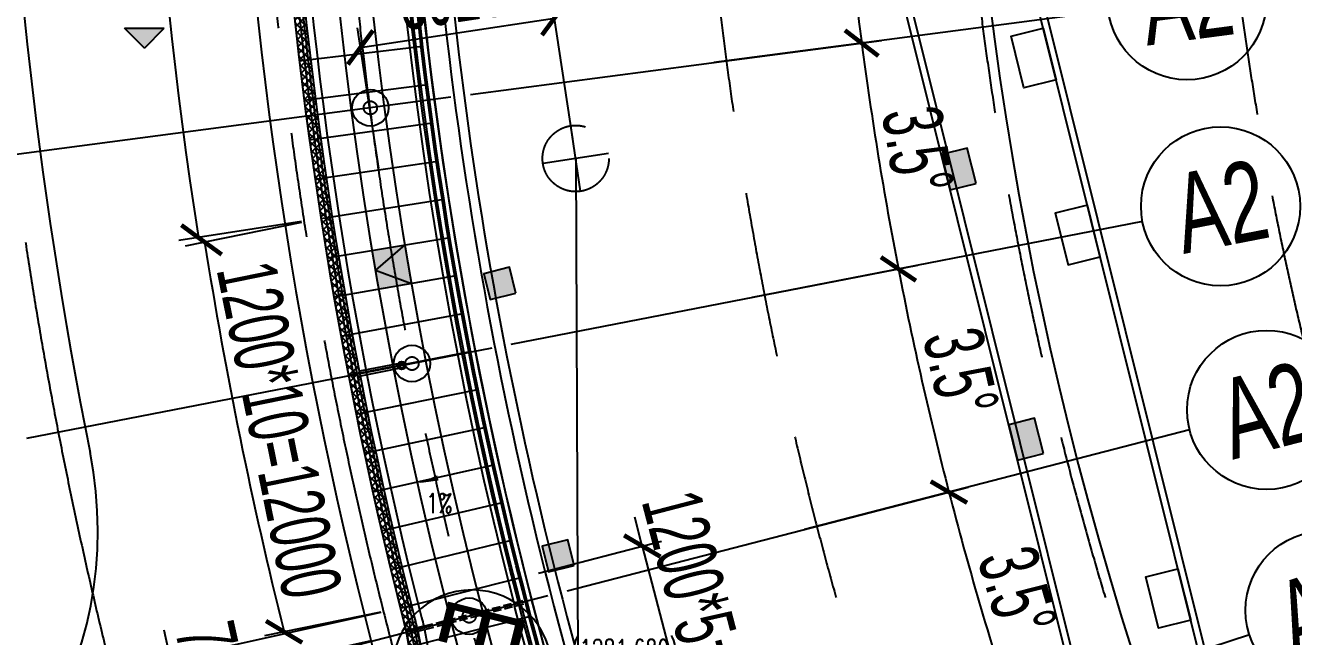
# Model space of a CAD drawing. Extents: x 1962160 to 37842216, y -162679 to 2997677.
# Drawn here: x 37476393 to 37514656, y 2724227 to 2742666 of the extents above; entities that cross this region are included whole.
import ezdxf
from ezdxf.enums import TextEntityAlignment as Align

# ---------------------------------------------------------------- set-up
doc = ezdxf.new("R2010")
doc.units = 0
doc.header["$LTSCALE"] = 1000
for name, pattern in [('__DASH', [0.35, 0.25, -0.1]), ('CENTER', [2, 1.25, -0.25, 0.25, -0.25]), ('CENTER2', [28.575000000000003, 19.05, -3.175, 3.175, -3.175]), ('DASH', [0.35, 0.25, -0.1]), ('HIDDEN', [0.375, 0.25, -0.125])]:
    doc.linetypes.add(name, pattern=pattern)
doc.layers.get('0').update_dxf_attribs({"color": 8})
doc.layers.get('Defpoints').update_dxf_attribs({"color": 8})
for name, color, linetype in [('#幕墙线-平面', 8, 'Continuous'), ('#标注', 8, 'Continuous'), ('#虚线', 8, 'HIDDEN'), ('#轴线', 8, 'CENTER2'), ('A-AL-E', 8, 'Continuous'), ('A-COLS-PLAN-C', 8, 'DASH'), ('A-COLS-PLAN-S', 8, 'DASH'), ('A-DETL-ALUM', 8, 'Continuous'), ('A-DIMS-ELEV', 8, 'Continuous'), ('A-DIMS-SYMB', 8, 'Continuous'), ('A-FLOR', 8, 'Continuous'), ('A-FLOR-UNDR', 8, '__DASH'), ('A-GRID', 8, 'CENTER'), ('A-HATH', 8, 'Continuous'), ('A-ROOF-DRAN', 8, 'Continuous'), ('A-STRS-HRAL', 8, 'Continuous'), ('COLUMN', 8, 'Continuous'), ('DIM', 8, 'Continuous'), ('G-ACCS', 8, 'Continuous'), ('PUB_HATCH', 8, 'Continuous'), ('周边建筑', 8, 'Continuous'), ('建-填充', 8, 'Continuous'), ('水-雨水-压力流-标识', 8, 'Continuous')]:
    doc.layers.add(name, color=color, linetype=linetype)
doc.layers.add('A-X-CHEK', color=8, linetype='Continuous', plot=False)
doc.styles.add('#文字', font='jrs.shx', dxfattribs={"width": 0.7, "bigfont": 'hztxt.shx'})
doc.styles.add('_TCH_DIM', font='SIMPLEX', dxfattribs={"bigfont": 'GBCBIG'})
doc.styles.add('JHZX', font='jrs.shx', dxfattribs={"width": 0.6, "bigfont": 'jhz.shx'})
doc.dimstyles.new('JZBZ-600', dxfattribs={"dimscale": 600, "dimtxt": 3, "dimasz": 1.5, "dimexe": 1, "dimexo": 1, "dimgap": 0.5, "dimtad": 1, "dimdec": 0, "dimdsep": 46, "dimtxsty": 'JHZX', "dimblk1": 'ARCHTICK', "dimblk2": 'ARCHTICK', "dimsah": 1, "dimcen": 0, "dimclrd": 1, "dimclre": 1, "dimclrt": 2, "dimadec": 1, "dimazin": 2, "dimtfac": 1, "dimtdec": 0, "dimtix": 1, "dimtmove": 0, "dimatfit": 3, "dimfxl": 1, "dimtolj": 1, "dimlwd": -1, "dimlwe": -1, "dimarcsym": 1})
pattern_1 = [(45, (0, 0), (-112.2532015133644, 112.2532015133644), []), (135, (0, 0), (-112.2532015133644, -112.2532015133644), [])]

# ---------------------------------------------------------------- blocks, each defined once
blk = doc.blocks.new('排水沟区域')
at = {"layer": 'A-HATH'}
h = blk.add_hatch(dxfattribs=at)
h.set_pattern_fill('ANSI37', color=256, scale=100)
h.set_pattern_definition(pattern_1)
edge = h.paths.add_edge_path()
edge.add_arc((35647972.5123964, 2918657.177403348), 130050.0001581773, 170.5580595646638, 170.7562407378853)
edge.add_arc((35519051.66144992, 2939217.253498712), 649.999999933128, -9.061124784097785, 30.56278275432919, ccw=False)
edge.add_arc((35647972.51225577, 2918657.177440869), 129900.0000000917, 170.9388714180012, 194.3584088103483)
edge.add_arc((35513750.33892875, 2884298.616817673), 8650.000002523695, 12.63826680794972, 14.358408810034689, ccw=False)
edge.add_line((35522190.75678708, 2886191.193479404), (35522532.27658471, 2886267.771725808))
edge.add_arc((35513750.33890613, 2884298.616812271), 9000.000025779049, 12.63826680998429, 14.35840880764261)
edge.add_arc((35647972.51225577, 2918657.177440866), 129550.0000000962, 170.9388714180003, 194.3584088103472, ccw=False)
edge.add_arc((35519051.66145676, 2939217.253541403), 999.9999999046142, 350.9388714094279, 410.7486490328502)
h = blk.add_hatch(dxfattribs=at)
h.set_pattern_fill('ANSI37', color=256, scale=100)
h.set_pattern_definition(pattern_1)
edge = h.paths.add_edge_path()
edge.add_arc((35513750.33893132, 2884298.616818207), 8999.999999895797, -71.99999999736798, 12.001182553492185, ccw=False)
edge.add_line((35516531.49188106, 2875739.108171778), (35487056.62892125, 2866162.144652352))
edge.add_arc((35496265.33535537, 2837820.660464062), 29800.00000310267, 108.0000000015991, 138.2396004385402)
edge.add_line((35474036.42762732, 2857667.969133065), (35473768.18694107, 2857893.049794))
edge.add_arc((35496265.33535535, 2837820.660464062), 30150.00000309427, 108.00000000153389, 138.2600425755881, ccw=False)
edge.add_line((35486948.47297322, 2866495.014433056), (35516423.33593303, 2876071.977952481))
edge.add_arc((35513750.33893134, 2884298.616818199), 8649.999999884529, 288.0000000026816, 371.9000062284843)
edge.add_line((35522214.44145846, 2886082.283941968), (35522553.6287153, 2886170.003731021))
for points in [[(35519684.38504436, 2939991.631266749, 0.0008647287125802096), (35519611.35857493, 2939547.766929859, -0.174635434641465), (35519693.55002822, 2939114.886253142, 0.1025441863688925), (35522130.14260682, 2886443.701981627, -0.007505676324328644), (35522190.75678708, 2886191.193479404), (35522532.27658471, 2886267.771725808, 0.007505676305012228), (35522469.20980757, 2886530.497335057, -0.102544186368898), (35520039.182336, 2939059.765405688, 0.2670597968906989)], [(35522553.6287153, 2886170.003731021, -0.3838699552110441), (35516531.49188106, 2875739.108171778), (35487056.62892125, 2866162.144652352, 0.1327162187187665), (35474036.42762732, 2857667.969133065), (35473768.18694107, 2857893.049794, -0.1328069864991923), (35486948.47297322, 2866495.014433056), (35516423.33593303, 2876071.977952481, 0.383363523421975), (35522214.44145846, 2886082.283941968)]]:
    blk.add_lwpolyline(points, format="xyb", close=True, dxfattribs=at)
blk = doc.blocks.new('A$C58e34137')
at = {"layer": 'A-X-CHEK'}
blk.add_blockref('排水沟区域', (-35647972.51433039, -2918657.17947907), dxfattribs=at)
blk = doc.blocks.new('雨水立管')
for radius in [80, 50]:
    blk.add_circle((-3.725290298461914e-09, 2.328306436538696e-10), radius)
blk = doc.blocks.new('雨水')
at = {"layer": 'A-DIMS-SYMB'}
blk.add_lwpolyline([(35523727.91322229, 2890947.997365778, 0, 0, 0), (35522575.47166906, 2890634.025104057, 0, 160, 0), (35523154.37201808, 2890791.741260149, 0, 0, 0)], format="xyseb", dxfattribs=at)
at = {"layer": 'A-ROOF-DRAN'}
for points in [[(35522044.69596522, 2894255.693086953), (35520789.0392473, 2894008.309443241)], [(35522073.69090431, 2894108.522120022), (35520817.66437903, 2893861.065618584)]]:
    blk.add_lwpolyline(points, dxfattribs=at)
at = {"xscale": 1.5, "yscale": 1.5, "zscale": 1.5}
blk.add_blockref('雨水立管', (35522059.19343477, 2894182.107603487), dxfattribs=at)
at = {"layer": 'A-DIMS-SYMB', "style": '_TCH_DIM', "width": 0.7058823529411765}
blk.add_text('1%', height=595, dxfattribs=at).set_placement((35522804.83234689, 2889731.711831089))
blk = doc.blocks.new('1100')
at = {"layer": 'A-DETL-ALUM', "ltscale": 0.3}
blk.add_circle((35572079.41488183, 2737404.62498665), 550, dxfattribs=at)
blk = doc.blocks.new('_YZHK')
blk.add_circle((0, 0), 0.5)
blk = doc.blocks.new('ASDFASD')
at = {"layer": 'A-COLS-PLAN-C', "ltscale": 0.3, "xscale": 400, "yscale": 400, "zscale": 400}
for p in [(35521117.14224283, 2901956.351145882), (35522373.31413347, 2894243.166482009), (35524098.02166922, 2886621.055921672)]:
    blk.add_blockref('_YZHK', p, dxfattribs=at)
blk = doc.blocks.new('_FZH')
blk.add_lwpolyline([(-0.5, -0.5), (0.5, -0.5), (0.5, 0.5), (-0.5, 0.5)], close=True)
at = {"layer": 'PUB_HATCH'}
blk.add_solid([(-0.5, -0.5), (0.5, -0.5), (-0.5, 0.5), (0.5, 0.5)], dxfattribs=at)
blk = doc.blocks.new('567')
at = {"layer": '周边建筑'}
for p, q in [((-43433.55228500068, 103105.1358892624), (-10055.37930109352, 111427.2490978912)), ((-43287.87751885504, 103347.5794136371), (-10297.82282546908, 111572.9238640293)), ((-42344.38212601095, 99563.42608116567), (-9354.327432632446, 107788.7705315496)), ((-42295.99774689227, 99369.3669359088), (-9305.943053513765, 107594.7113862932))]:
    blk.add_line(p, q, dxfattribs=at)
blk.add_lwpolyline([(-47073.25338561833, 116876.4681862746, -0.0744215799525629), (-10790.70054857433, 125537.0892229746), (-8338.038720555604, 115699.9999267608), (8338.038676522672, 115699.9999267608), (10790.70050453395, 125537.0892229751, -0.07442158046754624), (47073.25353706628, 116876.4681253135, -0.07421954768420427)], format="xyb", dxfattribs=at)
for points in [[(-15855.30879785866, 106167.8938309099), (-16097.23069346696, 107138.1895571873), (-14544.75753141195, 107525.2645901437), (-14302.83563581109, 106554.9688638677)], [(-19639.46213047951, 105224.3984380439), (-19881.38402606547, 106194.6941643134), (-21433.85718810558, 105807.6191313569), (-21191.93529250473, 104837.3234050795)], [(-32156.27699942887, 102103.6059847996), (-32398.19889502972, 103073.901711077), (-30845.72573299706, 103460.9767440418), (-30603.80383740366, 102490.6810177639)]]:
    blk.add_lwpolyline(points, close=True, dxfattribs=at)
for centre, radius, start, end in [((-2.201646566390991e-05, -4.607392475008965e-05), 126000, 68.06235922378528, 111.9376407861825), ((-0.0001288577914237976, -4.404829815030098e-05), 125399.9999977943, 95.94381995888064, 111.8836034919402), ((-0.0001288577914237976, -4.404829815030098e-05), 125099.9999977941, 95.94480624710295, 111.763935769319)]:
    blk.add_arc(centre, radius, start, end, dxfattribs=at)
at = {"layer": 'COLUMN'}
for p, xscale, yscale, zscale, rotation in [((-21997.14863099903, 122947.6943870136), 800.0000000003402, 800.0000000003402, 800.0000000003402, 13.99999999997211), ((-30216.04488839209, 121189.9362298069), 800.0000000003402, 800.0000000003402, 800.0000000003402, 13.99999999997211), ((-18545.59720669687, 109104.2773355283), 1099.999999999926, 799.9999999999873, 799.999999999987, 14.00000000000297), ((-26696.08130741864, 107072.133412492), 1099.999999999926, 799.9999999999873, 799.999999999987, 14.00000000000297)]:
    blk.add_blockref('_FZH', p, dxfattribs=dict(at, xscale=xscale, yscale=yscale, zscale=zscale, rotation=rotation))
blk = doc.blocks.new('总体道路0521')
at = {"layer": 'G-ACCS'}
for centre, radius, start, end in [((35647972.51118848, 2918657.176535503), 137.9999999943868, 170.6452807769871, 191.3252688509721), ((35647972.51118848, 2918657.176535503), 130.9999999943868, 170.6530970265744, 196.1537308380493), ((35647825.43194428, 2918627.719856696), 12, 283.9999090587875, 11.32526885097213)]:
    blk.add_arc(centre, radius, start, end, dxfattribs=at)
blk = doc.blocks.new('A$C06ac024f')
at = {"layer": 'A-DIMS-ELEV'}
blk.add_hatch(color=256, dxfattribs=at).paths.add_polyline_path([(-133671.8458201811, -14902.65398792364), (-134271.8458201811, -14302.65398792364), (-133071.8458201811, -14302.65398792364)])
at = {"layer": 'A-AL-E'}
for points in [[(-117072.4059666544, -47122.1001576772, -0.1937009877899089), (-117072.4070128277, 47122.10890579596, -0.1937009877899089)], [(-117023.4231811241, -47109.88737772033, -0.1937296105040154), (-117023.4242275507, 47109.89612563606, -0.1937296105040154)], [(-145263.1217250973, 24106.15416419134), (-128788.8085072264, 21349.10876776231, -0.4119685533025638), (-128130.8387795985, 20434.09126598388, 0.102544186368877), (-125697.0598185957, -32176.27177663473, -0.3957181001131074), (-131502.8284583241, -42727.85229196632), (-160977.691417493, -52304.81581118517, 0.4665771712174966), (-178183.1286895499, -94944.10588531752, 0.04969496342036155), (-155946.4140972048, -128235.4316719551, -0.410623370384824), (-156176.4888061658, -130754.8635806888), (-161774.198325269, -135474.2225056388)], [(-145287.8805330694, 23958.21160294581), (-128813.5673151985, 21201.16620651679, -0.4119685533058242), (-128278.9669114948, 20457.71448632097, 0.1025441863688749), (-125842.3743332029, -32213.46978524746, -0.3957181001131183), (-131549.1810074821, -42585.19381452212), (-161024.043966651, -52162.15733374096, 0.4665771712174694), (-178315.5084250644, -95014.64385824368, 0.04969496342035992), (-156062.2732423842, -128330.703170726, -0.4106233703844309), (-156273.1750589237, -130640.1824203911), (-161870.8845780194, -135359.541345335)]]:
    blk.add_lwpolyline(points, format="xyb", dxfattribs=at)
at = {"layer": 'A-DIMS-ELEV'}
for p, q in [((-133671.8458201811, -14902.65398792364), (-134271.8458201811, -14302.65398792364)), ((-134271.8458201811, -14302.65398792364), (-133071.8458201811, -14302.65398792364)), ((-133671.8458201811, -14902.65398792364), (-133071.8458201811, -14302.65398792364))]:
    blk.add_line(p, q, dxfattribs=at)
at = {"layer": 'A-FLOR-UNDR'}
for points in [[(-125208.8112105057, -32329.54839465022), (-122144.3485181704, -31537.02445580997)], [(-125178.4263373763, -32424.98036338063), (-122119.3105177656, -31633.83921984769)]]:
    blk.add_lwpolyline(points, dxfattribs=at)
at = {"layer": 'A-ROOF-DRAN'}
for points in [[(-120511.1464320123, -19219.40164840641), (-120809.5629293472, -17244.31365445582)], [(-119671.7634236291, -18081.22935686819), (-121646.8514175788, -18379.64585420303)]]:
    blk.add_lwpolyline(points, dxfattribs=at)
at = {"layer": 'A-STRS-HRAL'}
for points in [[(-117339.7957758978, 47394.89913879195, 0.1604949966766384), (-122531.5980114341, -31637.17398430128), (-122337.9684682191, -31587.0979795754, -0.1601419950264416), (-117219.3529552594, 47158.74707884062, -0.1601419950264416)], [(-127735.8304280043, 20371.09601177368, 0.1025441863689455), (-125309.5544461981, -32077.07708693761, -0.007329012029309429), (-125246.5107880757, -32339.29816833418), (-125440.2403552607, -32389.40004101675, 0.007505676333453393), (-125503.3071324677, -32126.67443181714, -0.1025441863689884), (-127933.3346037194, 20402.59363886621, 0.2670597969082268), (-128288.1318955645, 21334.45949999755, -0.0004314041168583665), (-128251.1258262322, 21555.80371694081, -0.2921176947529655), (-127735.8304278478, 20371.09601174714)], [(-116947.8553478271, -47297.16892670887), (-117339.7947270349, -47394.89038829459, -0.03261305587576897), (-122506.5600110293, -31733.98874833714), (-122312.9304678142, -31683.9127436108, 0.03226853670811506), (-117219.3520686329, -47158.73793540895), (-117023.4231811241, -47109.88737772033, 0.0004002233302798212), (-116947.8553478271, -47297.16892670887)]]:
    blk.add_lwpolyline(points, format="xyb", dxfattribs=at)
blk.add_lwpolyline([(-125418.8882246763, -32487.1680358029), (-125225.0784151033, -32437.04541102797, -0.3841420990036905), (-131379.2216604576, -43108.27489844337), (-160854.0846197456, -52685.23841770273, 0.132663388224441), (-173782.807591863, -61117.82127101952), (-173936.0893135667, -60989.20263487054, -0.1327162187461854), (-160915.888018623, -52495.02711444488), (-131441.0250593871, -42918.06359520508, 0.3838699552220062)], format="xyb", close=True, dxfattribs=at)
at = {"xscale": 1000, "yscale": 1000, "zscale": 1000}
blk.add_blockref('总体道路0521', (-35647972511.19448, -2918657176.530752), dxfattribs=at)
at = {"layer": 'A-COLS-PLAN-S'}
blk.add_blockref('ASDFASD', (-35647972.51693987, -2918657.171766797), dxfattribs=at)
at = {"layer": 'A-ROOF-DRAN'}
blk.add_blockref('雨水', (-35647972.51693987, -2918657.171766797), dxfattribs=at)
at = {"layer": '周边建筑', "rotation": 90}
blk.add_blockref('567', (-0.003778956830501556, 0.004350954666733742), dxfattribs=at)
at = {"layer": '水-雨水-压力流-标识'}
for p in [(-35698934.78957855, -2754105.445607478), (-35697678.6176878, -2761818.630271268), (-35695953.91015205, -2769440.740831605)]:
    blk.add_blockref('1100', p, dxfattribs=at)
at = {"layer": 'A-DIMS-ELEV', "style": '_TCH_DIM', "width": 0.7058823529411765}
blk.add_text('(1281.680)', height=595, dxfattribs=at).set_placement((-120790.7544548065, -33331.4643735094))
blk = doc.blocks.new('A$C41f195f4')
at = {"layer": '建-填充', "ltscale": 10}
h = blk.add_hatch(color=256, dxfattribs=at)
h.dxf.hatch_style = 1
edge = h.paths.add_edge_path()
edge.add_line((-122341.9259322956, -37079.21889817156), (-123294.6110211983, -37319.74368041055))
edge.add_arc((-134734.9523436055, -37993.91661000391), 11460.18842393844, -2.810628073517421, 3.3725080407185146, ccw=False)
edge.add_line((-123288.5498527586, -38555.86743499432), (-122322.6319665387, -38312.00176316779))
edge.add_arc((-135237.5882942155, -37897.58798922645), 12921.60345010752, 358.1621295968811, 363.6311668434479)
edge = h.paths.add_edge_path()
edge.add_line((-125814.3187613711, -20845.05220151134), (-126800.8744942993, -21008.47737279441))
edge.add_arc((7.450580596923828e-09, 1.527369022369385e-07), 128529.4436852917, 189.4073571853151, 189.936627012821)
edge.add_line((-126601.4014096707, -22178.88759945659), (-125616.3974518478, -22006.35585214011))
edge.add_arc((7.450580596923828e-09, 4.190951585769653e-09), 127529.4436852669, 189.4073696962074, 189.9366393556094, ccw=False)
edge = h.paths.add_edge_path()
edge.add_line((-127487.569596149, -3267.813510578126), (-128487.2421040162, -3293.404097115155))
edge.add_arc((-7.450580596923828e-09, -2.50060111284256e-07), 128529.4436852483, 181.4682924377232, 181.9975644929047)
edge.add_line((-128451.3375775814, -4480.152740007266), (-127451.944123894, -4445.328526781872))
edge.add_arc((-3.725290298461914e-08, 6.975606083869934e-07), 127529.4436852444, 181.4683073347371, 181.9975792392827, ccw=False)
edge = h.paths.add_edge_path()
edge.add_line((-126844.3646033481, 13200.99144173507), (-127838.9887581244, 13304.54235752719))
edge.add_arc((-1.490116119384766e-08, 7.497146725654602e-08), 128529.44368524, 174.0584659225176, 174.5877403900909)
edge.add_line((-127956.4344140962, 12123.06834403006), (-126960.8961219788, 12028.70992985601))
edge.add_arc((-7.450580596923828e-09, -2.691522240638733e-07), 127529.4436852803, 174.0584827887301, 174.5877571245838, ccw=False)
h.paths.add_polyline_path([(-142044.7860084623, 28119.10597416712), (-143222.2051057518, 28348.56477051741), (-143413.0155731961, 27366.93775451882), (-142235.5964759067, 27137.478958169)])
at = {"layer": 'DIM', "ltscale": 10}
blk.add_lwpolyline([(-125814.3187613785, -20845.05220151274), (-126700.7338644117, -21604.21098451316), (-125616.3974518552, -22006.35585214151)], dxfattribs=at)
blk = doc.blocks.new('A$C80b62fe7')
at = {"layer": '#幕墙线-平面'}
for points in [[(-46213.03465203941, 141660.3671850716, -0.1937296105040076), (-46213.03570061922, 236074.3412846299, -0.1937296105040076)], [(-45971.84488739818, 141757.4624858513, -0.1937296105040154), (-45971.84593382478, 235977.2459892076, -0.1937296105040154)], [(-74883.78754839301, 213197.5366707286), (-57719.07375432551, 210324.9498429135, -0.4119685533025505), (-56970.63318914175, 209284.1174346413, 0.1025441863688777), (-54538.91754749417, 156718.3566265861, -0.3957181001130247), (-60417.25829521567, 146034.881354813), (-89892.12125438452, 136457.9178355942, 0.4665771712175024), (-107034.4719231129, 93974.97182506695, 0.04969496342036184), (-84809.8724303469, 60701.78395738173, -0.4106233703847854), (-85054.00726041198, 58028.3867653315), (-90651.7167795226, 53309.02784037683)], [(-74926.70281554013, 212941.1028979034), (-57761.98902147263, 210068.5160700884, -0.4119685533058242), (-57227.38861776888, 209325.0643498925, 0.1025441863688749), (-54790.79603947699, 156653.8800783241, -0.3957181001131183), (-60497.60271375626, 146282.1560490495), (-89972.46567292511, 136705.1925298306, 0.4665771712174694), (-107263.9301313385, 93852.70600532787, 0.04969496342035992), (-85010.69494865835, 60536.6466928455, -0.4106233703844309), (-85221.59676519781, 58227.16744318046), (-90819.30628429353, 53507.8085182365)]]:
    blk.add_lwpolyline(points, format="xyb", dxfattribs=at)
for radius, start, end in [(128529.4436852644, 333.5022467601689, 195.775796910644), (127529.4436852644, 333.539850647279, 195.7883970499479)]:
    blk.add_arc((71051.57360945642, 188867.3555372115), radius, start, end, dxfattribs=at)
blk = doc.blocks.new('DASWQE')
at = {"layer": '#幕墙线-平面', "ltscale": 10}
for points in [[(-128997.1112076342, -15289.05836436898), (-125273.1761273891, -14847.68831810355)], [(-128850.3706411272, -16480.04827430611), (-125130.6717204228, -16004.29630223429)], [(-128692.634276107, -17669.63181428052), (-124977.4889456183, -17159.53851599712)], [(-128523.915573433, -18857.70746792993), (-124813.6408752203, -18313.31637363974)], [(-128344.2289311737, -20044.17384757195), (-124639.1414916813, -19465.5314143775)], [(-128153.5896833688, -21228.92970285565), (-124454.0056863725, -20616.08531079069)], [(-127952.0140987635, -22411.87392940139), (-124258.2492583543, -21764.87987721618)], [(-127739.5193793476, -23592.90557743097), (-124051.8889130503, -22911.81707813125)], [(-127516.1236589402, -24771.92386038136), (-123834.9422607869, -24056.79903651634)], [(-127281.8460016251, -25948.8281635046), (-123607.4278152734, -25199.72804220393)], [(-127036.7064001262, -27123.51805245643), (-123369.3649921119, -26340.5065602269)], [(-126780.7257740945, -28295.89328186354), (-123120.7741070092, -27479.03723913059)], [(-126513.925968349, -29465.85380388284), (-122861.6763741821, -28615.22291928902)], [(-126236.3297509849, -30633.29977673478), (-122592.0939044207, -29748.96664119186)], [(-125947.9608114064, -31798.1315732277), (-122312.0497032851, -30880.17165372102)], [(-125654.2136371657, -32961.62312782742), (-122018.3025290444, -32043.66320832074)]]:
    blk.add_lwpolyline(points, dxfattribs=at)
at = {"layer": 'DIM', "ltscale": 10}
blk.add_blockref('A$C80b62fe7', (-71047.03888088465, -188862.9763723449), dxfattribs=at)
blk = doc.blocks.new('_ARCHTICK')
at = {"const_width": 0.15}
blk.add_lwpolyline([(-0.5, -0.5), (0.5, 0.5)], dxfattribs=at)
blk = doc.blocks.new('*D202')
at = {"layer": '#标注', "color": 1, "transparency": 16777216}
for p, q in [((36703702.37441572, 3017079.701604014), (36713863.44929372, 3004072.742621317)), ((36670313.58946138, 2860017.641321822), (36684886.99788948, 2867766.460034493))]:
    blk.add_line(p, q, dxfattribs=at)
blk.add_arc((36780592.74096537, 2918654.106292088), 108993.458286673, 127.9970587915869, 207.9999999999892, dxfattribs=at)
at = {"layer": 'Defpoints', "color": 0, "transparency": 16777216}
for p in [(36703333.00180195, 3017552.52701809), (36682082.36873942, 2965294.008877696), (36780592.74096537, 2918654.106292088), (36669783.82090566, 2859735.958384152)]:
    blk.add_point(p, dxfattribs=at)
at = {"layer": '#标注', "color": 1, "transparency": 16777216, "xscale": 900, "yscale": 900, "zscale": 900}
for p, rotation in [((36713494.07667994, 3004545.568035392), 37.99705879158693), ((36684357.22933376, 2867484.777096823), 297.9999999999892)]:
    blk.add_blockref('_ARCHTICK', p, dxfattribs=dict(at, rotation=rotation))
at = {"layer": '#标注', "color": 2, "transparency": 16777216, "insert": (36672807.86220258, 2941567.38103121), "char_height": 1800, "attachment_point": 5, "rotation": 77.99852939578916, "style": 'JHZX'}
blk.add_mtext('\\A1;80°', dxfattribs=at)
blk = doc.blocks.new('*D214')
at = {"layer": '#标注', "color": 1, "transparency": 16777216}
for p, q in [((36656003.35875693, 2909944.240406151), (36668472.92520954, 2910815.969999266)), ((36656767.5087787, 2902354.173876674), (36669160.59504249, 2903985.557601557))]:
    blk.add_line(p, q, dxfattribs=at)
blk.add_arc((36780592.74096535, 2918654.106292162), 112993.4582867858, 183.9989600531212, 187.4991045865828, dxfattribs=at)
at = {"layer": 'Defpoints', "color": 0, "transparency": 16777216}
for p in [(36780592.74096535, 2918654.106292162), (36655404.8195672, 2909902.397385682), (36668058.20373213, 2908480.633664194), (36656172.64063803, 2902275.867457881)]:
    blk.add_point(p, dxfattribs=at)
at = {"layer": '#标注', "color": 1, "transparency": 16777216, "xscale": 900, "yscale": 900, "zscale": 900}
for p, rotation in [((36667874.38601981, 2910774.126978796), 93.99896005312118), ((36668565.72690182, 2903907.251182762), 277.4991045865829)]:
    blk.add_blockref('_ARCHTICK', p, dxfattribs=dict(at, rotation=rotation))
at = {"layer": '#标注', "color": 2, "transparency": 16777216, "insert": (36669361.58027413, 2907455.615009744), "char_height": 1800, "attachment_point": 5, "rotation": 275.74903231985223, "style": 'JHZX'}
blk.add_mtext('\\A1;3.5°', dxfattribs=at)
blk = doc.blocks.new('*D215')
at = {"layer": '#标注', "color": 1, "transparency": 16777216}
for p, q in [((36656767.50877871, 2902354.173876684), (36669160.5950425, 2903985.557601558)), ((36657993.56390092, 2894825.180467622), (36670263.94006255, 2897210.105802314))]:
    blk.add_line(p, q, dxfattribs=at)
blk.add_arc((36780592.74096537, 2918654.106292068), 112993.458286765, 187.4991045865351, 190.9991263114853, dxfattribs=at)
at = {"layer": 'Defpoints', "color": 0, "transparency": 16777216}
for p in [(36780592.74096537, 2918654.106292068), (36656172.64063804, 2902275.86745789), (36668889.20975705, 2901629.33812335), (36657404.58584516, 2894710.704051557)]:
    blk.add_point(p, dxfattribs=at)
at = {"layer": '#标注', "color": 1, "transparency": 16777216, "xscale": 900, "yscale": 900, "zscale": 900}
for p, rotation in [((36668565.72690184, 2903907.251182763), 97.4991045865351), ((36669674.96200678, 2897095.629386249), 280.9991263114853)]:
    blk.add_blockref('_ARCHTICK', p, dxfattribs=dict(at, rotation=rotation))
at = {"layer": '#标注', "color": 2, "transparency": 16777216, "insert": (36670252.72641804, 2900685.842452429), "char_height": 1800, "attachment_point": 5, "rotation": 279.24911544901033, "style": 'JHZX'}
blk.add_mtext('\\A1;3.5°', dxfattribs=at)
blk = doc.blocks.new('*D216')
at = {"layer": '#标注', "color": 1, "transparency": 16777216}
for p, q in [((36657993.56390093, 2894825.180467625), (36670263.94006255, 2897210.105802319)), ((36659677.05332159, 2887384.753813037), (36671778.93692927, 2890514.35652682))]:
    blk.add_line(p, q, dxfattribs=at)
blk.add_arc((36780592.74096537, 2918654.10629207), 112993.4582867623, 190.9991263114854, 194.499302439521, dxfattribs=at)
at = {"layer": 'Defpoints', "color": 0, "transparency": 16777216}
for p in [(36780592.74096537, 2918654.10629207), (36657404.58584517, 2894710.704051561), (36670136.92701162, 2894841.614204564), (36659096.16290842, 2887234.532882776)]:
    blk.add_point(p, dxfattribs=at)
at = {"layer": '#标注', "color": 1, "transparency": 16777216, "xscale": 900, "yscale": 900, "zscale": 900}
for p, rotation in [((36669674.9620068, 2897095.629386254), 100.9991263114853), ((36671198.04651611, 2890364.135596558), 284.499302439521)]:
    blk.add_blockref('_ARCHTICK', p, dxfattribs=dict(at, rotation=rotation))
at = {"layer": '#标注', "color": 2, "transparency": 16777216, "insert": (36671555.51164937, 2893983.071883186), "char_height": 1800, "attachment_point": 5, "rotation": 282.74921437550364, "style": 'JHZX'}
blk.add_mtext('\\A1;3.5°', dxfattribs=at)
blk = doc.blocks.new('*D217')
at = {"layer": '#标注', "color": 1, "transparency": 16777216}
for p, q in [((36659677.05332159, 2887384.753813032), (36671778.93692935, 2890514.356526838)), ((36661811.65427267, 2880060.980389535), (36673699.89569088, 2883923.585208096))]:
    blk.add_line(p, q, dxfattribs=at)
blk.add_arc((36780592.74096536, 2918654.106292089), 112993.4582866795, 194.4993024395317, 197.9994813636683, dxfattribs=at)
at = {"layer": 'Defpoints', "color": 0, "transparency": 16777216}
for p in [(36780592.74096536, 2918654.106292089), (36671796.76152366, 2888142.52696708), (36659096.16290841, 2887234.532882771), (36661241.0186846, 2879875.575358246)]:
    blk.add_point(p, dxfattribs=at)
at = {"layer": '#标注', "color": 1, "transparency": 16777216, "xscale": 900, "yscale": 900, "zscale": 900}
for p, rotation in [((36671198.04651617, 2890364.135596576), 104.4993024395317), ((36673129.26010281, 2883738.180176807), 287.9994813636683)]:
    blk.add_blockref('_ARCHTICK', p, dxfattribs=dict(at, rotation=rotation))
at = {"layer": '#标注', "color": 2, "transparency": 16777216, "insert": (36673265.11560494, 2887372.192185204), "char_height": 1800, "attachment_point": 5, "rotation": 286.24939190160046, "style": 'JHZX'}
blk.add_mtext('\\A1;3.5°', dxfattribs=at)
blk = doc.blocks.new('*D76')
at = {"layer": '#标注', "color": 1, "transparency": 16777216}
for p, q in [((36659848.15745615, 2901019.462157608), (36659208.22131151, 2905254.893032468)), ((36653444.5294027, 2903777.240247014), (36659297.8586338, 2904661.626523678)), ((36653994.82822505, 2900135.075880945), (36653354.8920804, 2904370.506755805))]:
    blk.add_line(p, q, dxfattribs=at)
at = {"layer": 'Defpoints', "color": 0, "transparency": 16777216}
for p in [(36659297.8586338, 2904661.626523678), (36659937.79477844, 2900426.195648818), (36654084.46554734, 2899541.809372155)]:
    blk.add_point(p, dxfattribs=at)
at = {"layer": '#标注', "color": 1, "transparency": 16777216, "xscale": 900, "yscale": 900, "zscale": 900}
for p, rotation in [((36659297.8586338, 2904661.626523678), 8.5918986872883), ((36653444.5294027, 2903777.240247014), 188.5918986872883)]:
    blk.add_blockref('_ARCHTICK', p, dxfattribs=dict(at, rotation=rotation))
at = {"layer": '#标注', "color": 2, "transparency": 16777216, "insert": (36656191.91937366, 2905405.966402926), "char_height": 1800, "attachment_point": 5, "rotation": 8.5918986872883, "style": 'JHZX'}
blk.add_mtext('\\A1;5920', dxfattribs=at)
blk = doc.blocks.new('*U246')
blk.add_line((20, 4.898587196589413e-16), (0, 0))
blk.add_circle((24, 0), 4)
at = {"style": 'JHZX', "width": 0.75}
blk.add_attdef('AXES', text='', height=4, dxfattribs=at).set_placement((23.99999999999997, 0), align=Align.MIDDLE_CENTER)
blk = doc.blocks.new('*U13')
at = {"layer": '#标注'}
ref = blk.add_blockref('*U246', (0.05555985685668929, 8199.957947498637), dxfattribs=dict(at, xscale=599.9999999999999, yscale=599.9999999999999, rotation=269.9996117852258))
ref.add_attrib('AXES', 'A2', dxfattribs={"layer": '0', "height": 2400, "rotation": 269.9996117959577, "style": '#文字', "width": 0.7}).set_placement((-0.04200915534511296, -6200.042052162755), align=Align.MIDDLE_CENTER)
blk = doc.blocks.new('*U14')
at = {"layer": 'DIM'}
for p, rotation in [((38431924.37715691, 3049525.814663643), 94.00035489507722), ((38432593.23286856, 3042883.785612437), 97.50030358952117), ((38433666.32130265, 3036294.976987754), 101.000252283965), ((38435139.63952404, 3029783.966981723), 104.500200978409), ((38437007.69162283, 3023375.043574764), 108.0001496728528), ((38439263.50921583, 3017092.113934288), 111.5000983672966)]:
    blk.add_blockref('*U13', p, dxfattribs=dict(at, rotation=rotation))
blk = doc.blocks.new('DOTE-11')
at = {"layer": '#虚线', "ltscale": 20}
blk.add_circle((36659937.98056599, 2900426.547768352), 1000, dxfattribs=at)
for radius, start in [(117099.9999999995, 127.0941195768543), (109299.9999999995, 127.2793848440428), (101499.9999999995, 127.4931605775994)]:
    blk.add_arc((36780598.51695531, 2918657.177440438), radius, start, 207.9999999896279, dxfattribs=at)
at = {"layer": '#轴线'}
for p, q in [((36656172.1868529, 2902276.140316822), (36641994.52533525, 2900409.615768075)), ((36657404.30543263, 2894710.648520682), (36643367.03670932, 2891982.079886796)), ((36659095.98808785, 2887234.486931603), (36645251.47683045, 2883654.052873624))]:
    blk.add_line(p, q, dxfattribs=at)
for radius, end in [(146599.9999999995, 183.9998103525153), (138799.9999999995, 210.1884172151102), (130399.9999999995, 210.3293811306592), (127949.9999999995, 210.3740096847854)]:
    blk.add_arc((36780598.51695531, 2918657.177440438), radius, 324.4999999903098, end, dxfattribs=at)
blk = doc.blocks.new('*D344')
at = {"layer": '#标注', "color": 1, "ltscale": 10, "transparency": 16777216}
for p, q in [((37557011.99584214, 2724020.634417469), (37559946.69243889, 2718501.27286019)), ((37559665.00950122, 2719031.041415906), (37513045.37659824, 2694242.942900831)), ((37510392.36293916, 2699232.535902394), (37513327.05953591, 2693713.174345115))]:
    blk.add_line(p, q, dxfattribs=at)
at = {"layer": 'Defpoints', "color": 0, "ltscale": 10, "transparency": 16777216}
for p in [(37556730.31290446, 2724550.402973182), (37510110.68000148, 2699762.30445811), (37513045.37659824, 2694242.942900831)]:
    blk.add_point(p, dxfattribs=at)
at = {"layer": '#标注', "color": 1, "ltscale": 10, "transparency": 16777216, "xscale": 900, "yscale": 900, "zscale": 900}
for p, rotation in [((37559665.00950122, 2719031.041415906), 27.99999999996465), ((37513045.37659824, 2694242.942900831), 207.9999999999647)]:
    blk.add_blockref('_ARCHTICK', p, dxfattribs=dict(at, rotation=rotation))
at = {"layer": '#标注', "color": 2, "ltscale": 10, "transparency": 16777216, "insert": (37535791.82717438, 2707696.5292698), "char_height": 1800, "attachment_point": 5, "rotation": 27.999999999964675, "style": 'JHZX'}
blk.add_mtext('\\A1;1200*44=52800', dxfattribs=at)
blk = doc.blocks.new('*D348')
at = {"layer": '#标注', "color": 1, "ltscale": 10, "transparency": 16777216}
for p, q in [((37487118.91825186, 2724957.571470668), (37480188.46839294, 2723416.119263015)), ((37480774.15641912, 2723546.386434602), (37480578.75566174, 2724424.918473866)), ((37486824.96183199, 2724100.021627069), (37480356.35520529, 2722661.291361625)), ((37480774.15641912, 2723546.386434602), (37480942.04323147, 2722791.558533212)), ((37480942.04323147, 2722791.558533212), (37481137.44398885, 2721913.026493947))]:
    blk.add_line(p, q, dxfattribs=at)
at = {"layer": 'Defpoints', "color": 0, "ltscale": 10, "transparency": 16777216}
for p in [(37487704.60627803, 2725087.838642254), (37487410.64985816, 2724230.288798656), (37480942.04323147, 2722791.558533212)]:
    blk.add_point(p, dxfattribs=at)
at = {"layer": '#标注', "color": 1, "ltscale": 10, "transparency": 16777216, "xscale": 900, "yscale": 900, "zscale": 900}
for p, rotation in [((37480774.15641912, 2723546.386434602), 282.5394604855131), ((37480942.04323147, 2722791.558533212), 102.5394604855131)]:
    blk.add_blockref('_ARCHTICK', p, dxfattribs=dict(at, rotation=rotation))
at = {"layer": '#标注', "color": 2, "ltscale": 10, "transparency": 16777216, "insert": (37482029.47587764, 2723429.506827082), "char_height": 1800, "attachment_point": 5, "rotation": 282.53946048551313, "style": 'JHZX'}
blk.add_mtext('\\A1;773', dxfattribs=at)
blk = doc.blocks.new('*D349')
at = {"layer": '#标注', "color": 1, "ltscale": 10, "transparency": 16777216}
for p, q in [((37495005.17762958, 2726960.344917165), (37494778.39703438, 2727831.30448089)), ((37491877.98069242, 2726146.084861662), (37495585.81733872, 2727111.531980628)), ((37495005.17762958, 2726960.344917165), (37496517.08990367, 2721153.787907731)), ((37493389.89296651, 2720339.527852228), (37497097.72961281, 2721304.974971194)), ((37496517.08990367, 2721153.787907731), (37496743.87049886, 2720282.828344006))]:
    blk.add_line(p, q, dxfattribs=at)
at = {"layer": 'Defpoints', "color": 0, "ltscale": 10, "transparency": 16777216}
for p in [(37491297.34098327, 2725994.897798199), (37496517.08990367, 2721153.787907731), (37492809.25325736, 2720188.340788765)]:
    blk.add_point(p, dxfattribs=at)
at = {"layer": '#标注', "color": 1, "ltscale": 10, "transparency": 16777216, "xscale": 900, "yscale": 900, "zscale": 900}
for p, rotation in [((37495005.17762958, 2726960.344917165), 284.5946169579773), ((37496517.08990367, 2721153.787907731), 104.5946169579773)]:
    blk.add_blockref('_ARCHTICK', p, dxfattribs=dict(at, rotation=rotation))
at = {"layer": '#标注', "color": 2, "ltscale": 10, "transparency": 16777216, "insert": (37496922.41318491, 2724359.440539381), "char_height": 1800, "attachment_point": 5, "rotation": 284.5946169579773, "style": 'JHZX'}
blk.add_mtext('\\A1;1200*5=6000', dxfattribs=at)
blk = doc.blocks.new('ZW-5001')
at = {"layer": '#标注'}
blk.add_lwpolyline([(36659938.72960436, 2900426.550755165), (36660110.1905359, 2857427.287057556), (36660114.178036, 2856427.295007666)], dxfattribs=at)
ref = blk.add_blockref('*U246', (36653327.74987472, 2871039.519176825), dxfattribs=dict(at, xscale=-600, yscale=600.0000000000003, rotation=256.0029193566508))
ref.add_attrib('AXES', 'E11', dxfattribs={"layer": '0', "height": 2399.999999999999, "rotation": 256.0029195958708, "style": '#文字', "width": 0.7}).set_placement((36656810.71324693, 2885011.955118624), align=Align.MIDDLE_CENTER)
at = {"layer": 'DIM'}
blk.add_blockref('*U14', (-1760359.502570294, -138493.6474373168), dxfattribs=at)
at = {"layer": '#标注'}
for base, center, p1, p2, picture, middle in [((36682082.36873942, 2965294.008877696), (36780592.74096535, 2918654.106292087), (36703333.00180194, 3017552.527018089), (36669783.82090566, 2859735.958384149), '*D202', (36672807.86220258, 2941567.381031214)), ((36668058.20373213, 2908480.633664194), (36780592.74096535, 2918654.106292162), (36655404.81956721, 2909902.397385682), (36656172.64063804, 2902275.86745788), '*D214', (36669361.58027414, 2907455.615009742)), ((36668889.20975705, 2901629.33812335), (36780592.74096536, 2918654.106292067), (36656172.64063804, 2902275.86745789), (36657404.58584516, 2894710.704051557), '*D215', (36670252.72641804, 2900685.842452432)), ((36670136.92701162, 2894841.614204564), (36780592.74096537, 2918654.10629207), (36657404.58584516, 2894710.70405156), (36659096.16290842, 2887234.532882777), '*D216', (36671555.51164936, 2893983.071883179)), ((36671796.76152366, 2888142.52696708), (36780592.74096536, 2918654.106292089), (36659096.16290841, 2887234.532882771), (36661241.0186846, 2879875.575358248), '*D217', (36673265.11560494, 2887372.192185204))]:
    dim = blk.add_angular_dim_3p(base=base, center=center, p1=p1, p2=p2, dimstyle='JZBZ-600', dxfattribs=at)
    dim.commit()
    dim.dimension.update_dxf_attribs({"geometry": picture, "text_midpoint": middle})
dim = blk.add_aligned_dim(p1=(36654084.46554734, 2899541.809372155), p2=(36659937.79477845, 2900426.195648819), distance=4283.502417991404, dimstyle='JZBZ-600', dxfattribs=at)
dim.commit()
dim.dimension.update_dxf_attribs({"geometry": '*D76', "text_midpoint": (36656191.91937366, 2905405.966402926)})
blk = doc.blocks.new('FDGFH')
at = {"layer": 'A-FLOR'}
blk.add_blockref('ZW-5001', (-36780598.51155947, -2918657.163268261), dxfattribs=at)
at = {"layer": 'A-GRID'}
blk.add_blockref('DOTE-11', (-36780598.51155947, -2918657.163268261), dxfattribs=at)

msp = doc.modelspace()

# ---------------------------------------------------------------- linework, layer by layer
at = {"layer": '#标注', "ltscale": 10}
for p, q in [((37484720.60479847, 2736750.097796386), (37481020.85614306, 2736172.855503918)), ((37484720.43124845, 2736721.940348495), (37481214.04303033, 2736007.096336059)), ((37487116.69936822, 2724967.982622841), (37483610.3111501, 2724253.138610403))]:
    msp.add_line(p, q, dxfattribs=at)
for centre, radius, start, end in [((37613698.93117297, 2756873.557990519), 133683.2479391286, 95.211781154909, 188.8679084312478), ((37616885.44112267, 2757545.053198137), 136770.9202782784, 189.0095074004194, 194.0363461231391)]:
    msp.add_arc(centre, radius, start, end, dxfattribs=at)

# ---------------------------------------------------------------- block references
for p, xscale, yscale, zscale, rotation in [((37481613.68396216, 2736265.349703172), 900, 900, 900, 278.8679082293554), ((37481801.94994015, 2736126.952355475), 900.0000000000008, 900.0000000000008, 900.0000000000008, 99.00950725726051), ((37484198.21805991, 2724372.994629818), 900.0000000000002, 900.0000000000002, 900.0000000000002, 284.0363462094439)]:
    msp.add_blockref('_ARCHTICK', p, dxfattribs=dict(at, xscale=xscale, yscale=yscale, zscale=zscale, rotation=rotation))
at = {"layer": 'A-STRS-HRAL'}
msp.add_blockref('DASWQE', (37613652.56708944, 2756885.970215484), dxfattribs=at)
at = {"layer": 'DIM', "ltscale": 10}
for name, p in [('A$C06ac024f', (37613657.10216346, 2756879.841327364)), ('A$C58e34137', (37613657.09747919, 2756879.847001005)), ('A$C41f195f4', (37613657.10181801, 2756890.34938035))]:
    msp.add_blockref(name, p, dxfattribs=at)
at = {"layer": 'DIM'}
msp.add_blockref('FDGFH', (37613657.09676763, 2756879.827155179), dxfattribs=at)

# ---------------------------------------------------------------- texts
at = {"layer": '#标注', "ltscale": 10, "insert": (37484046.97311975, 2730463.401776217), "char_height": 1800, "attachment_point": 5, "rotation": 281.5229267333522, "style": 'JHZX'}
msp.add_mtext('\\A1;1200*10=12000', dxfattribs=at)

# ---------------------------------------------------------------- dimensions: what is measured, and where the dimension line sits
at = {"layer": '#标注', "ltscale": 10}
for p1, p2, distance, text, picture, middle in [((37491297.34098326, 2725994.8977982), (37492809.25325736, 2720188.340788764), 3831.467177889961, '1200*5=6000', '*D349', (37496922.41318491, 2724359.440539381)), ((37556730.31290446, 2724550.402973183), (37510110.68000148, 2699762.30445811), 6251.063598699557, '1200*44=52800', '*D344', (37535791.82717438, 2707696.5292698))]:
    dim = msp.add_aligned_dim(p1=p1, p2=p2, distance=distance, text=text, dimstyle='JZBZ-600', dxfattribs=at)
    dim.commit()
    dim.dimension.update_dxf_attribs({"geometry": picture, "text_midpoint": middle})
dim = msp.add_linear_dim(base=(37480942.04323147, 2722791.558533212), p1=(37487704.60627803, 2725087.838642256), p2=(37487410.64985816, 2724230.288798655), angle=102.5394604855131, dimstyle='JZBZ-600', dxfattribs=at)
dim.commit()
dim.dimension.update_dxf_attribs({"geometry": '*D348', "text_midpoint": (37482029.47587764, 2723429.506827082)})

doc.saveas('drawing.dxf')
